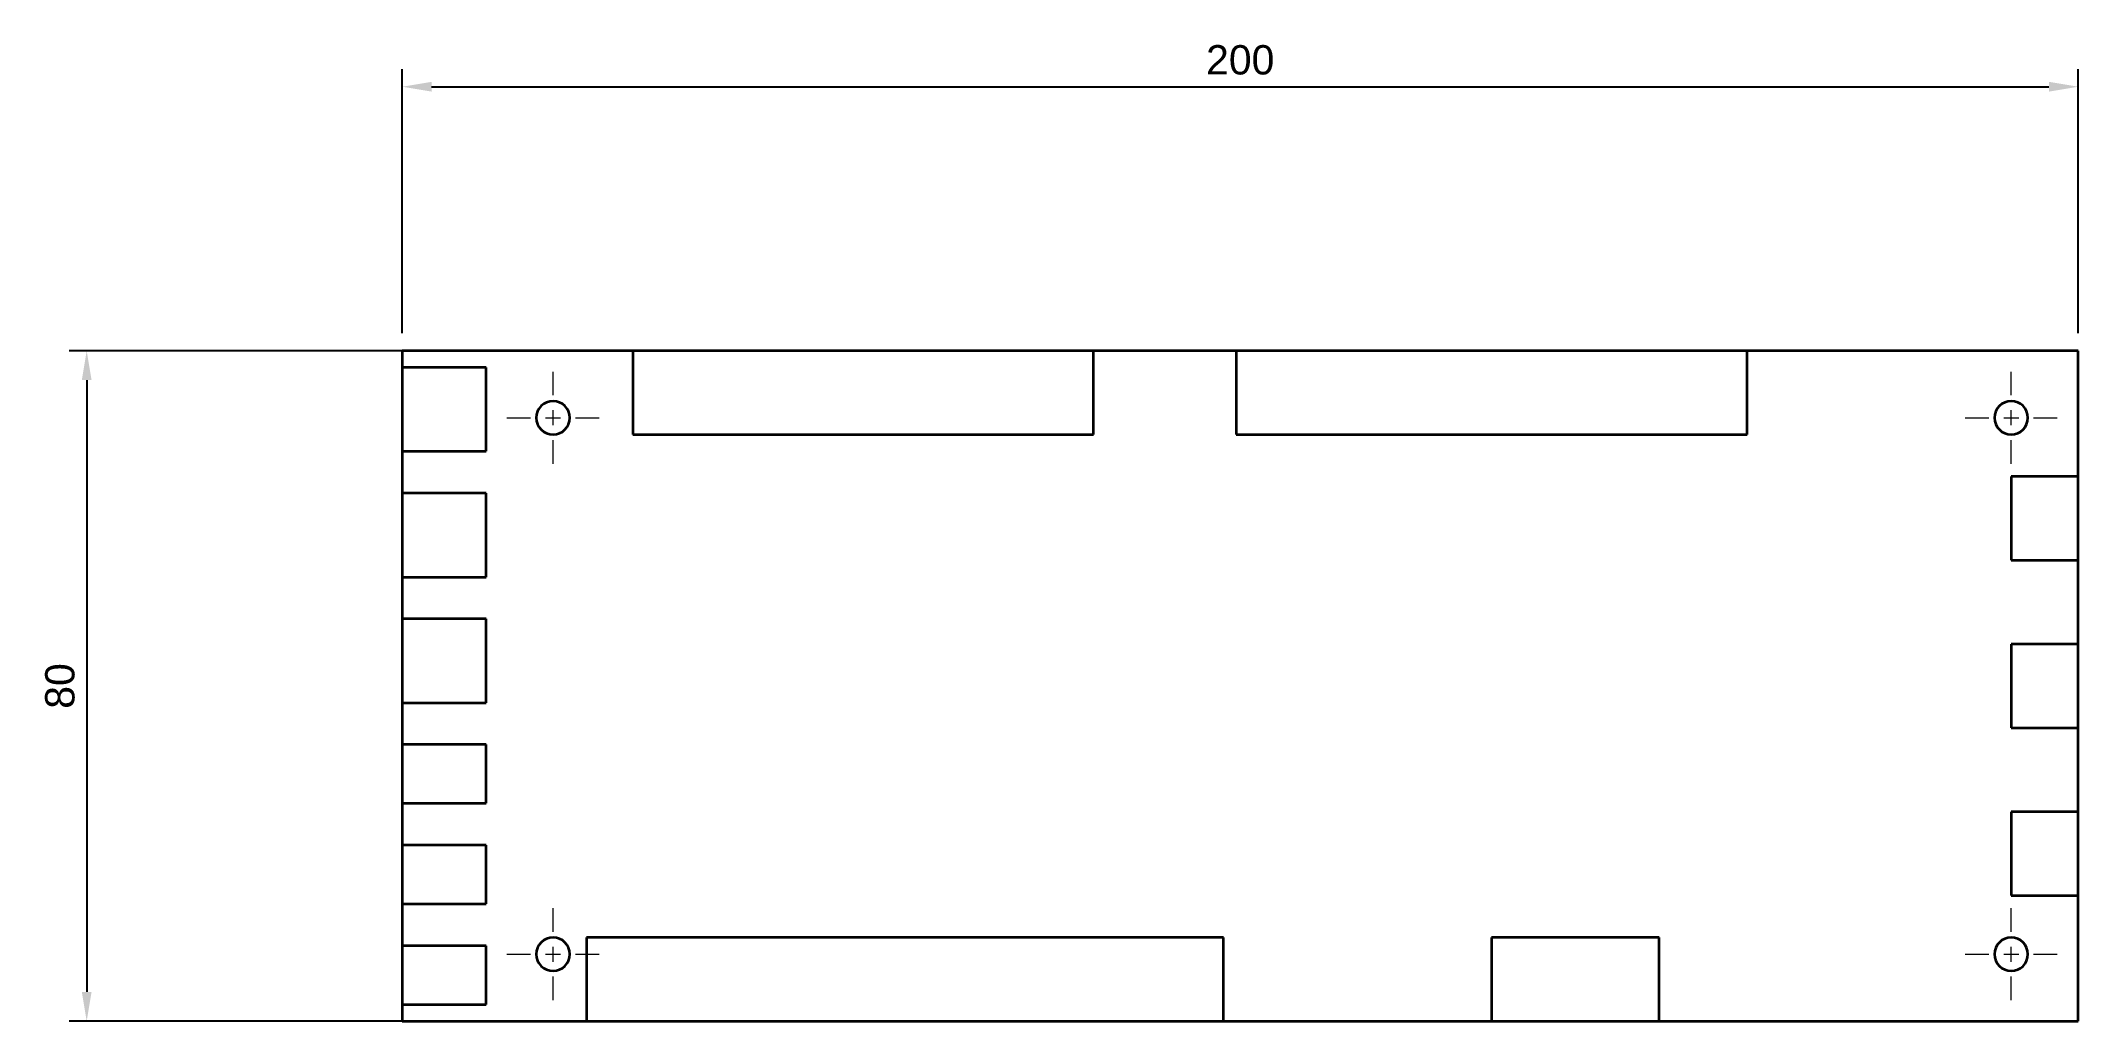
# Model space of a CAD drawing. Header units: millimetres. Extents: x 61 to 305, y 126 to 243.
import ezdxf

# ---------------------------------------------------------------- set-up
doc = ezdxf.new("R2010")
doc.units = ezdxf.units.MM
doc.header["$LTSCALE"] = 0.75
doc.linetypes.add('CENTER2', pattern=[28.575, 19.05, -3.175, 3.175, -3.175])
for name, color, linetype, lineweight in [('FD_Dimensions', 7, 'Continuous', 18), ('Smart Centers', 7, 'CENTER2', 18), ('Visible', 7, 'Continuous', 35)]:
    doc.layers.add(name, color=color, linetype=linetype, lineweight=lineweight)
doc.styles.get("Standard").update_dxf_attribs({"font": 'arial.ttf'})
doc.dimstyles.new('Dim-ISO-25', dxfattribs={"dimtxt": 3.5, "dimasz": 3.5, "dimexe": 2.1, "dimexo": 2.1, "dimgap": 1.4, "dimtad": 1, "dimdsep": 46, "dimtxsty": 'Standard', "dimcen": 0, "dimazin": 2, "dimtp": 0.1, "dimtm": 0.1, "dimtfac": 0.714286, "dimtmove": 0, "dimatfit": 3, "dimfxl": 1, "dimarcsym": 0})

# ---------------------------------------------------------------- blocks, each defined once
blk = doc.blocks.new('*U2')
at = {"layer": 'Smart Centers', "color": 0, "ltscale": 0.75, "transparency": 16777216}
for p, q in [((0, 2.678906), (0, 5.5)), ((-5.5, 0), (-2.678906, 0)), ((2.678906, 0), (5.5, 0)), ((0, -5.5), (0, -2.678906))]:
    blk.add_line(p, q, dxfattribs=at)
at = {"layer": 'Smart Centers', "color": 0, "linetype": 'Continuous', "ltscale": 0.75, "transparency": 16777216}
for p, q in [((-0.892969, 0), (0.892969, 0)), ((0, -0.892969), (0, 0.892969))]:
    blk.add_line(p, q, dxfattribs=at)
blk = doc.blocks.new('*U3')
at = {"layer": 'Smart Centers', "color": 0, "ltscale": 0.75, "transparency": 16777216}
for p, q in [((0, 2.678906), (0, 5.5)), ((-5.5, 0), (-2.678906, 0)), ((2.678906, 0), (5.5, 0)), ((0, -5.5), (0, -2.678906))]:
    blk.add_line(p, q, dxfattribs=at)
at = {"layer": 'Smart Centers', "color": 0, "linetype": 'Continuous', "ltscale": 0.75, "transparency": 16777216}
for p, q in [((-0.892969, 0), (0.892969, 0)), ((0, -0.892969), (0, 0.892969))]:
    blk.add_line(p, q, dxfattribs=at)
blk = doc.blocks.new('*U4')
at = {"layer": 'Smart Centers', "color": 0, "ltscale": 0.75, "transparency": 16777216}
for p, q in [((0, 2.678906), (0, 5.5)), ((-5.5, 0), (-2.678906, 0)), ((2.678906, 0), (5.5, 0)), ((0, -5.5), (0, -2.678906))]:
    blk.add_line(p, q, dxfattribs=at)
at = {"layer": 'Smart Centers', "color": 0, "linetype": 'Continuous', "ltscale": 0.75, "transparency": 16777216}
for p, q in [((-0.892969, 0), (0.892969, 0)), ((0, -0.892969), (0, 0.892969))]:
    blk.add_line(p, q, dxfattribs=at)
blk = doc.blocks.new('*U5')
at = {"layer": 'Smart Centers', "color": 0, "ltscale": 0.75, "transparency": 16777216}
for p, q in [((0, 2.678906), (0, 5.5)), ((-5.5, 0), (-2.678906, 0)), ((2.678906, 0), (5.5, 0)), ((0, -5.5), (0, -2.678906))]:
    blk.add_line(p, q, dxfattribs=at)
at = {"layer": 'Smart Centers', "color": 0, "linetype": 'Continuous', "ltscale": 0.75, "transparency": 16777216}
for p, q in [((-0.892969, 0), (0.892969, 0)), ((0, -0.892969), (0, 0.892969))]:
    blk.add_line(p, q, dxfattribs=at)
blk = doc.blocks.new('*D8')
at = {"layer": 'Defpoints', "color": 0, "transparency": 16777216}
for p in [(187.078883, 205.692599), (66.929666, 125.692599), (126.578883, 125.692599)]:
    blk.add_point(p, dxfattribs=at)
at = {"layer": 'FD_Dimensions', "color": 0, "lineweight": -2, "transparency": 16777216}
for p, q in [((184.978883, 205.692599), (64.829666, 205.692599)), ((66.929666, 202.192599), (66.929666, 129.192599)), ((124.478883, 125.692599), (64.829666, 125.692599))]:
    blk.add_line(p, q, dxfattribs=at)
at = {"layer": 'FD_Dimensions', "color": 0, "transparency": 16777216}
for points in [[(66.346333, 202.192599), (67.513, 202.192599), (66.929666, 205.692599)], [(66.346333, 129.192599), (67.513, 129.192599), (66.929666, 125.692599)]]:
    blk.add_solid(points, dxfattribs=at)
at = {"layer": 'FD_Dimensions', "color": 0, "transparency": 16777216, "insert": (63.742661, 165.692599), "char_height": 3.5, "attachment_point": 5, "rotation": 90}
blk.add_mtext('80', dxfattribs=at)
blk = doc.blocks.new('*D9')
at = {"layer": 'Defpoints', "color": 0, "transparency": 16777216}
for p in [(304.578883, 237.192599), (104.578883, 205.692599), (304.578883, 205.692599)]:
    blk.add_point(p, dxfattribs=at)
at = {"layer": 'FD_Dimensions', "color": 0, "lineweight": -2, "transparency": 16777216}
for p, q in [((104.578883, 207.792599), (104.578883, 239.292599)), ((304.578883, 207.792599), (304.578883, 239.292599)), ((108.078883, 237.192599), (301.078883, 237.192599))]:
    blk.add_line(p, q, dxfattribs=at)
at = {"layer": 'FD_Dimensions', "color": 0, "transparency": 16777216}
for points in [[(108.078883, 237.775932), (108.078883, 236.609265), (104.578883, 237.192599)], [(301.078883, 237.775932), (301.078883, 236.609265), (304.578883, 237.192599)]]:
    blk.add_solid(points, dxfattribs=at)
at = {"layer": 'FD_Dimensions', "color": 0, "transparency": 16777216, "insert": (204.578883, 240.379604), "char_height": 3.5, "attachment_point": 5}
blk.add_mtext('200', dxfattribs=at)

msp = doc.modelspace()

# ---------------------------------------------------------------- linework, layer by layer
at = {"layer": 'Visible'}
for p, q in [((132.078883, 205.692599), (104.578883, 205.692599)), ((104.578883, 205.692599), (104.578883, 203.692599)), ((132.078883, 205.692599), (132.078883, 195.692599)), ((187.078883, 205.692599), (132.078883, 205.692599)), ((204.078883, 205.692599), (187.078883, 205.692599)), ((187.078883, 195.692599), (187.078883, 205.692599)), ((204.078883, 205.692599), (204.078883, 195.692599)), ((265.078883, 205.692599), (204.078883, 205.692599)), ((304.578883, 205.692599), (265.078883, 205.692599)), ((265.078883, 195.692599), (265.078883, 205.692599)), ((304.578883, 190.692599), (304.578883, 205.692599)), ((114.578883, 203.692599), (104.578883, 203.692599)), ((104.578883, 203.692599), (104.578883, 193.692599)), ((114.578883, 193.692599), (114.578883, 203.692599)), ((132.078883, 195.692599), (187.078883, 195.692599)), ((204.078883, 195.692599), (265.078883, 195.692599)), ((104.578883, 193.692599), (104.578883, 188.692599)), ((104.578883, 193.692599), (114.578883, 193.692599)), ((296.578883, 190.692599), (296.578883, 180.692599)), ((304.578883, 190.692599), (296.578883, 190.692599)), ((304.578883, 180.692599), (304.578883, 190.692599)), ((114.578883, 188.692599), (104.578883, 188.692599)), ((104.578883, 188.692599), (104.578883, 178.692599)), ((114.578883, 178.692599), (114.578883, 188.692599)), ((296.578883, 180.692599), (304.578883, 180.692599)), ((304.578883, 170.692599), (304.578883, 180.692599)), ((104.578883, 178.692599), (104.578883, 173.692599)), ((104.578883, 178.692599), (114.578883, 178.692599)), ((114.578883, 173.692599), (104.578883, 173.692599)), ((104.578883, 173.692599), (104.578883, 163.692599)), ((114.578883, 163.692599), (114.578883, 173.692599)), ((296.578883, 170.692599), (296.578883, 160.692599)), ((304.578883, 170.692599), (296.578883, 170.692599)), ((304.578883, 160.692599), (304.578883, 170.692599)), ((104.578883, 163.692599), (104.578883, 158.692599)), ((104.578883, 163.692599), (114.578883, 163.692599)), ((296.578883, 160.692599), (304.578883, 160.692599)), ((304.578883, 150.692599), (304.578883, 160.692599)), ((114.578883, 158.692599), (104.578883, 158.692599)), ((104.578883, 158.692599), (104.578883, 151.692599)), ((114.578883, 151.692599), (114.578883, 158.692599)), ((104.578883, 151.692599), (104.578883, 146.692599)), ((104.578883, 151.692599), (114.578883, 151.692599)), ((296.578883, 150.692599), (296.578883, 140.692599)), ((304.578883, 150.692599), (296.578883, 150.692599)), ((304.578883, 140.692599), (304.578883, 150.692599)), ((114.578883, 146.692599), (104.578883, 146.692599)), ((104.578883, 146.692599), (104.578883, 139.692599)), ((114.578883, 139.692599), (114.578883, 146.692599)), ((104.578883, 139.692599), (104.578883, 134.692599)), ((104.578883, 139.692599), (114.578883, 139.692599)), ((296.578883, 140.692599), (304.578883, 140.692599)), ((304.578883, 125.692599), (304.578883, 140.692599)), ((114.578883, 134.692599), (104.578883, 134.692599)), ((104.578883, 134.692599), (104.578883, 127.692599)), ((114.578883, 127.692599), (114.578883, 134.692599)), ((126.578883, 135.692599), (126.578883, 125.692599)), ((202.578883, 135.692599), (126.578883, 135.692599)), ((202.578883, 125.692599), (202.578883, 135.692599)), ((234.578883, 135.692599), (234.578883, 125.692599)), ((254.578883, 135.692599), (234.578883, 135.692599)), ((254.578883, 125.692599), (254.578883, 135.692599)), ((104.578883, 127.692599), (104.578883, 125.692599)), ((104.578883, 127.692599), (114.578883, 127.692599)), ((104.578883, 125.692599), (126.578883, 125.692599)), ((126.578883, 125.692599), (202.578883, 125.692599)), ((202.578883, 125.692599), (234.578883, 125.692599)), ((234.578883, 125.692599), (254.578883, 125.692599)), ((254.578883, 125.692599), (304.578883, 125.692599))]:
    msp.add_line(p, q, dxfattribs=at)
at = {"layer": 'Visible', "extrusion": (0, 0, -1)}
for centre in [(-122.578883, 197.692599), (-296.578883, 197.692599), (-122.578883, 133.692599), (-296.578883, 133.692599)]:
    msp.add_circle(centre, 2, dxfattribs=at)

# ---------------------------------------------------------------- block references
at = {"layer": 'Smart Centers', "ltscale": 0.75}
for name, p in [('*U5', (122.578883, 197.692599)), ('*U2', (296.578883, 197.692599)), ('*U3', (122.578883, 133.692599)), ('*U4', (296.578883, 133.692599))]:
    msp.add_blockref(name, p, dxfattribs=at)

# ---------------------------------------------------------------- dimensions: what is measured, and where the dimension line sits
at = {"layer": 'FD_Dimensions'}
dim = msp.add_aligned_dim(p1=(104.578883, 205.692599), p2=(304.578883, 205.692599), distance=31.5, dimstyle='Dim-ISO-25', override={"dimlfac": 1, "dimclrd": 0, "dimclre": 0}, dxfattribs=at)
dim.commit()
dim.dimension.update_dxf_attribs({"geometry": '*D9', "text_midpoint": (204.578883, 240.379604)})
dim = msp.add_linear_dim(base=(66.929666, 125.692599), p1=(187.078883, 205.692599), p2=(126.578883, 125.692599), angle=90, dimstyle='Dim-ISO-25', override={"dimlfac": 1, "dimclrd": 0, "dimclre": 0}, dxfattribs=at)
dim.commit()
dim.dimension.update_dxf_attribs({"geometry": '*D8', "text_midpoint": (63.742661, 165.692599)})

doc.saveas('drawing.dxf')
